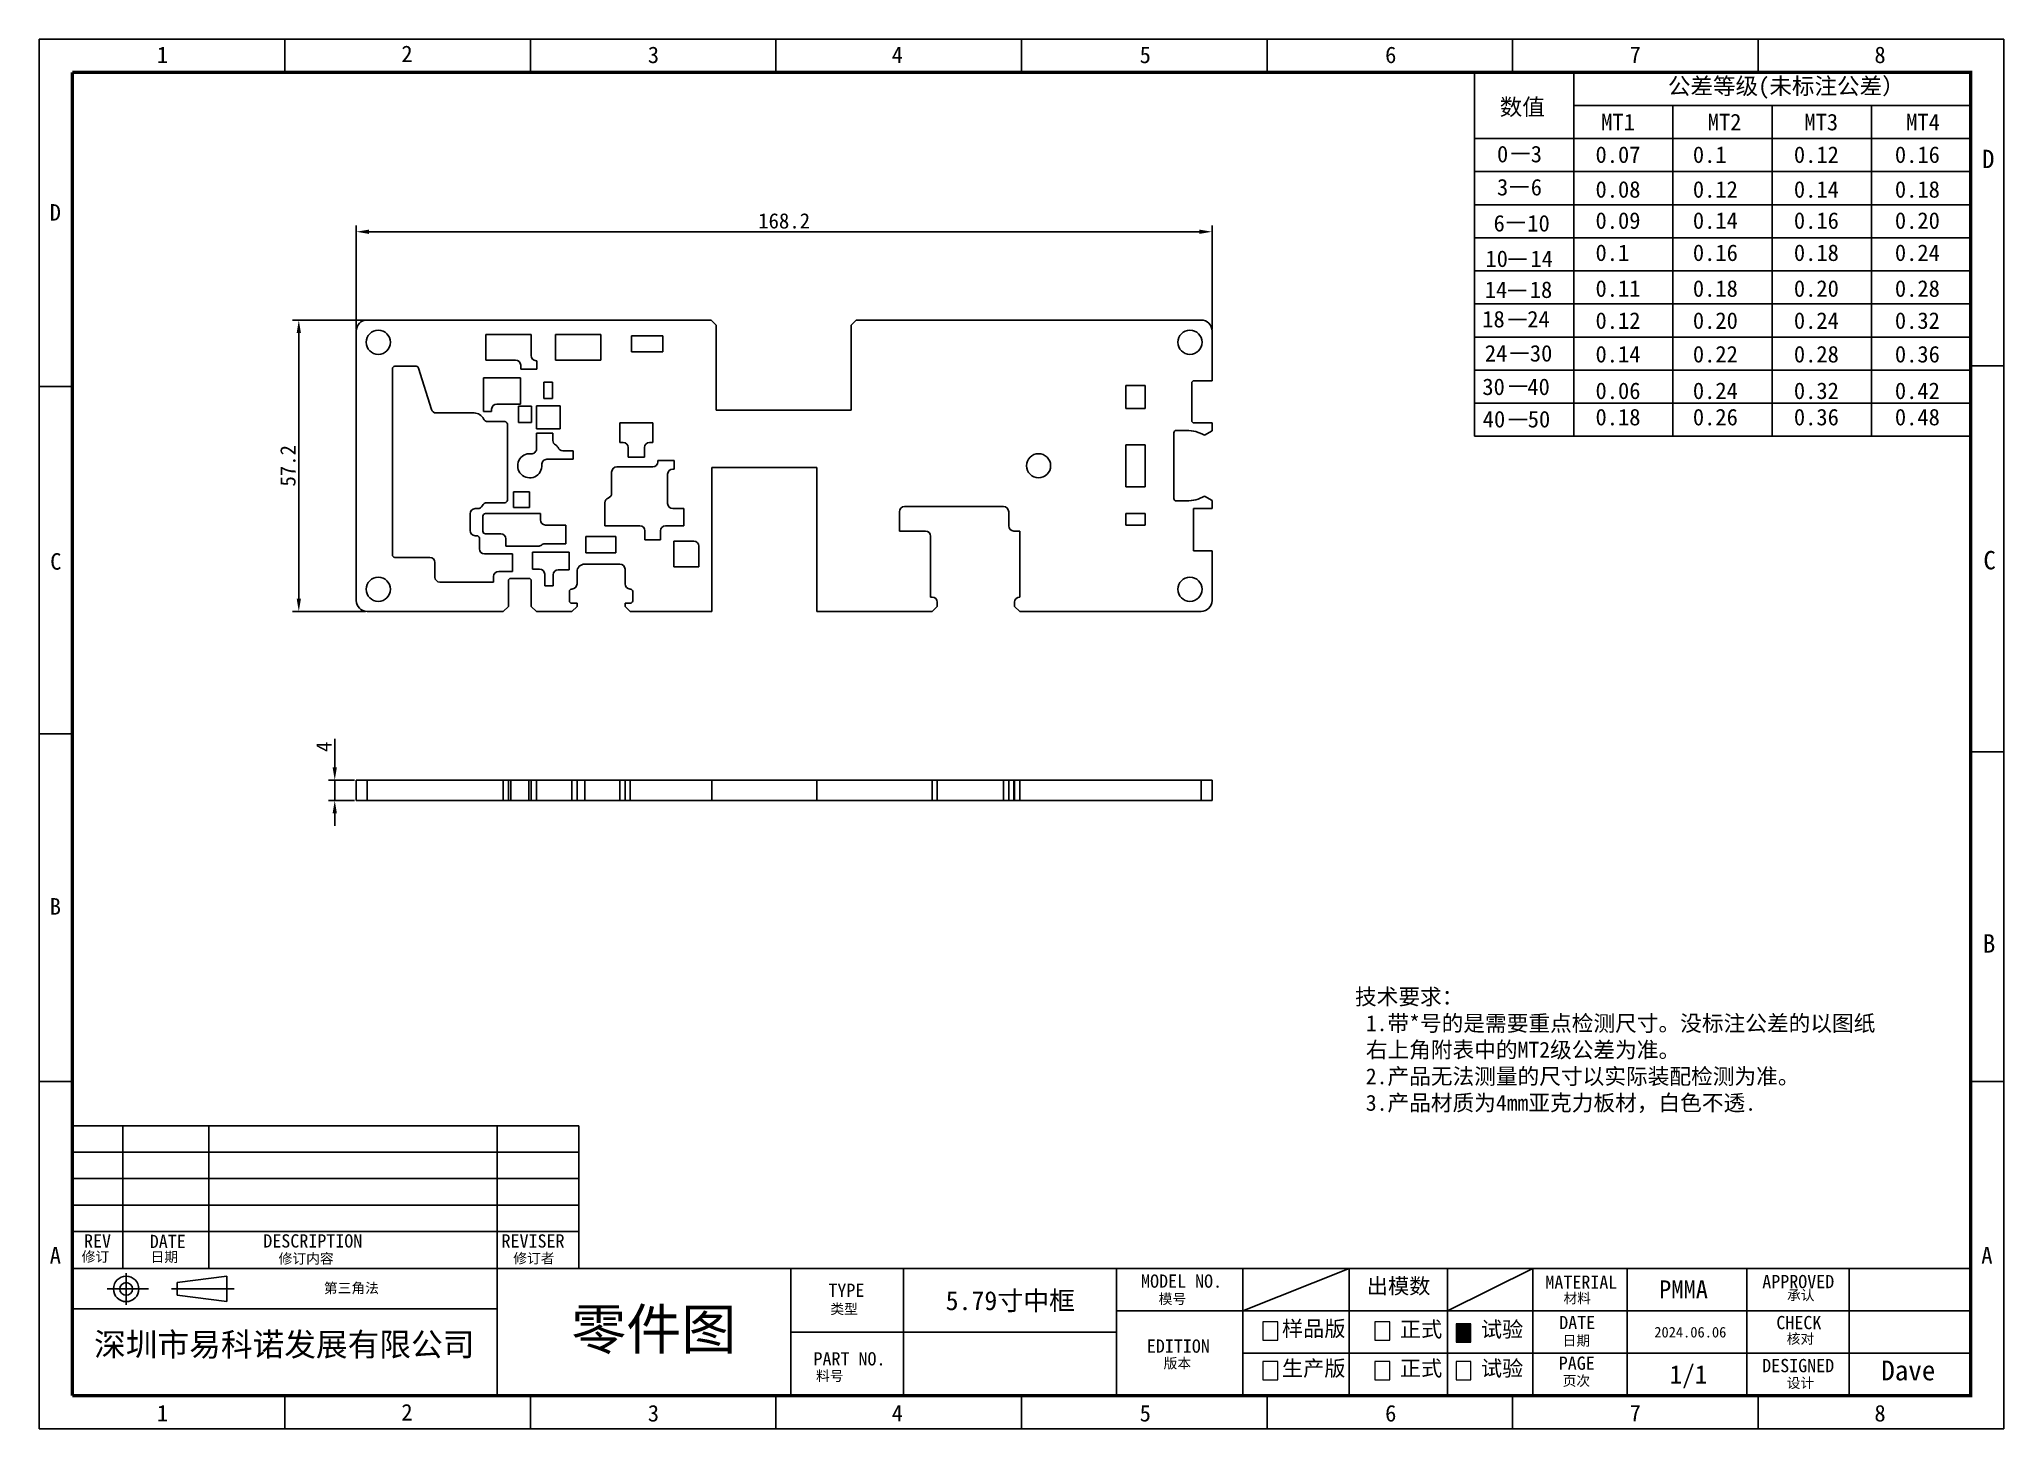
# Model space of a CAD drawing. Header units: millimetres. Extents: x 16785 to 17171, y 29514 to 29787.
import ezdxf
from ezdxf.enums import TextEntityAlignment as Align

# ---------------------------------------------------------------- set-up
doc = ezdxf.new("R2010")
doc.units = ezdxf.units.MM
doc.header["$PDMODE"] = 2
doc.layers.add('dim', color=3, linetype='Continuous')
doc.layers.add('title bar', color=7, linetype='Continuous')
doc.styles.get("Standard").update_dxf_attribs({"font": ''})
doc.styles.add('style3', font='')
doc.styles.add('宝明', font='')
doc.styles.get('Standard').set_extended_font_data('SimSun')
doc.styles.get('style3').set_extended_font_data('SimSun')
doc.styles.get('宝明').set_extended_font_data('SimHei')
doc.dimstyles.new('ISO-25', dxfattribs={"dimtxt": 3, "dimasz": 2.5, "dimexe": 1.25, "dimexo": 0.3, "dimtad": 1, "dimdsep": 46, "dimtxsty": 'Standard', "dimcen": 2.5, "dimclrd": 5, "dimclre": 5, "dimadec": 0, "dimazin": 0, "dimtfac": 1, "dimtmove": 0, "dimatfit": 3, "dimfxl": 1, "dimarcsym": 0})

# ---------------------------------------------------------------- blocks, each defined once
blk = doc.blocks.new('*D9')
at = {"color": 5, "lineweight": -2}
for p, q in [((16846.98, 29729.56), (16846.98, 29750.02)), ((17015.2, 29729.56), (17015.2, 29750.02)), ((16849.48, 29748.77), (17012.7, 29748.77))]:
    blk.add_line(p, q, dxfattribs=at)
at = {"color": 5}
for points in [[(16849.48, 29749.19), (16849.48, 29748.35), (16846.98, 29748.77)], [(17012.7, 29749.19), (17012.7, 29748.35), (17015.2, 29748.77)]]:
    blk.add_solid(points, dxfattribs=at)
at = {"layer": 'Defpoints', "color": 0}
for p in [(17015.2, 29748.77), (16846.98, 29729.26), (17015.2, 29729.26)]:
    blk.add_point(p, dxfattribs=at)
at = {"color": 0, "insert": (16931.09, 29750.89), "char_height": 3, "attachment_point": 5}
blk.add_mtext('168.2', dxfattribs=at)
blk = doc.blocks.new('*D10')
at = {"color": 5, "lineweight": -2}
for p, q in [((16848.83, 29731.41), (16834.45, 29731.41)), ((16835.7, 29728.91), (16835.7, 29676.67)), ((16848.83, 29674.17), (16834.45, 29674.17))]:
    blk.add_line(p, q, dxfattribs=at)
at = {"color": 5}
for points in [[(16835.29, 29728.91), (16836.12, 29728.91), (16835.7, 29731.41)], [(16835.29, 29676.67), (16836.12, 29676.67), (16835.7, 29674.17)]]:
    blk.add_solid(points, dxfattribs=at)
at = {"layer": 'Defpoints', "color": 0}
for p in [(16849.13, 29731.41), (16835.7, 29674.17), (16849.13, 29674.17)]:
    blk.add_point(p, dxfattribs=at)
at = {"color": 0, "insert": (16833.58, 29702.79), "char_height": 3, "attachment_point": 5, "rotation": 90}
blk.add_mtext('57.2', dxfattribs=at)
blk = doc.blocks.new('*D11')
at = {"color": 5, "lineweight": -2}
for p, q in [((16842.77, 29643.52), (16842.77, 29649.11)), ((16846.68, 29641.02), (16841.52, 29641.02)), ((16842.77, 29637.02), (16842.77, 29641.02)), ((16846.68, 29637.02), (16841.52, 29637.02)), ((16842.77, 29634.52), (16842.77, 29632.02))]:
    blk.add_line(p, q, dxfattribs=at)
at = {"color": 5}
for points in [[(16842.35, 29643.52), (16843.19, 29643.52), (16842.77, 29641.02)], [(16842.35, 29634.52), (16843.19, 29634.52), (16842.77, 29637.02)]]:
    blk.add_solid(points, dxfattribs=at)
at = {"layer": 'Defpoints', "color": 0}
for p in [(16842.77, 29641.02), (16846.98, 29641.02), (16846.98, 29637.02)]:
    blk.add_point(p, dxfattribs=at)
at = {"color": 0, "insert": (16840.64, 29647.57), "char_height": 3, "attachment_point": 5, "rotation": 90}
blk.add_mtext('4', dxfattribs=at)

msp = doc.modelspace()

# ---------------------------------------------------------------- hatches: boundary and pattern name
msp.add_hatch(color=256).paths.add_polyline_path([(17063.154, 29530.573), (17066.062, 29530.573), (17066.062, 29534.177), (17063.154, 29534.177)])

# ---------------------------------------------------------------- linework, layer by layer
for p, q in [((17066.794, 29708.587), (17066.794, 29780.087)), ((17086.294, 29708.587), (17086.294, 29780.087)), ((17164.294, 29773.587), (17086.294, 29773.587)), ((17105.794, 29708.587), (17105.794, 29773.587)), ((17125.294, 29708.587), (17125.294, 29773.587)), ((17144.794, 29708.587), (17144.794, 29773.587)), ((17164.294, 29767.087), (17066.794, 29767.087)), ((17164.294, 29760.587), (17066.794, 29760.587)), ((17074.076, 29764.121), (17077.622, 29764.121)), ((17073.82, 29757.616), (17077.366, 29757.616)), ((17164.294, 29754.087), (17066.794, 29754.087)), ((17073.115, 29750.606), (17076.661, 29750.606)), ((17164.294, 29747.587), (17066.794, 29747.587)), ((17073.435, 29743.356), (17076.98, 29743.356)), ((17164.294, 29741.087), (17066.794, 29741.087)), ((17164.294, 29734.587), (17066.794, 29734.587)), ((17073.373, 29737.2), (17076.919, 29737.2)), ((17073.435, 29731.555), (17076.98, 29731.555)), ((17164.294, 29728.087), (17066.794, 29728.087)), ((17073.839, 29724.941), (17077.385, 29724.941)), ((17164.294, 29721.587), (17066.794, 29721.587)), ((17073.584, 29718.413), (17077.129, 29718.413)), ((17164.294, 29715.087), (17066.794, 29715.087)), ((17073.559, 29711.904), (17077.105, 29711.904)), ((17164.294, 29708.587), (17066.794, 29708.587))]:
    msp.add_line(p, q)
at = {"color": 7, "linetype": 'Continuous'}
for p, q in [((16849.127, 29731.412), (16916.748, 29731.412)), ((16917.748, 29730.412), (16916.748, 29731.412)), ((16917.748, 29730.412), (16917.748, 29713.712)), ((16945.268, 29731.412), (16944.268, 29730.412)), ((16944.268, 29730.412), (16944.268, 29713.712)), ((16945.268, 29731.412), (17013.05, 29731.412)), ((16846.977, 29676.322), (16846.977, 29729.262)), ((16872.458, 29723.57), (16872.458, 29728.57)), ((16872.458, 29728.57), (16881.358, 29728.57)), ((16881.358, 29728.57), (16881.358, 29724.437)), ((16886.158, 29723.57), (16886.158, 29728.57)), ((16886.158, 29728.57), (16895.058, 29728.57)), ((16895.058, 29728.57), (16895.058, 29723.57)), ((16901.091, 29725.197), (16901.091, 29728.347)), ((16901.091, 29728.347), (16907.225, 29728.347)), ((16907.225, 29728.347), (16907.225, 29725.197)), ((17015.2, 29729.262), (17015.2, 29719.512)), ((16854.098, 29685.292), (16854.098, 29721.838)), ((16854.598, 29722.338), (16858.778, 29722.338)), ((16859.255, 29721.985), (16861.751, 29713.878)), ((16878.311, 29723.57), (16872.458, 29723.57)), ((16879.311, 29721.767), (16879.311, 29722.57)), ((16882.358, 29723.437), (16882.505, 29723.437)), ((16882.505, 29723.437), (16882.505, 29721.767)), ((16895.058, 29723.57), (16886.158, 29723.57)), ((16907.225, 29725.197), (16901.091, 29725.197)), ((16872.003, 29713.485), (16872.003, 29720.072)), ((16872.003, 29720.072), (16879.268, 29720.072)), ((16879.268, 29720.072), (16879.268, 29714.912)), ((16882.505, 29721.767), (16879.311, 29721.767)), ((16883.893, 29715.995), (16883.893, 29719.189)), ((16883.893, 29719.189), (16885.563, 29719.189)), ((16885.563, 29719.189), (16885.563, 29715.995)), ((16998.261, 29718.577), (17002.055, 29718.577)), ((16998.261, 29714.049), (16998.261, 29718.577)), ((17002.055, 29718.577), (17002.055, 29714.049)), ((17011.2, 29711.712), (17011.2, 29719.012)), ((17011.7, 29719.512), (17015.2, 29719.512)), ((16879.268, 29714.912), (16874.603, 29714.912)), ((16878.858, 29711.292), (16878.858, 29714.492)), ((16878.858, 29714.492), (16881.458, 29714.492)), ((16881.458, 29714.492), (16881.458, 29711.292)), ((16882.448, 29710.027), (16882.448, 29714.577)), ((16882.448, 29714.577), (16887.048, 29714.577)), ((16885.563, 29715.995), (16883.893, 29715.995)), ((16887.048, 29714.577), (16887.048, 29710.027)), ((16862.707, 29713.172), (16870.178, 29713.172)), ((16873.603, 29713.485), (16872.003, 29713.485)), ((16872.888, 29711.459), (16876.203, 29711.459)), ((16873.603, 29713.912), (16873.603, 29713.485)), ((16876.703, 29710.959), (16876.703, 29696.037)), ((16881.458, 29711.292), (16878.858, 29711.292)), ((16898.82, 29707.355), (16898.82, 29711.23)), ((16898.82, 29711.23), (16905.306, 29711.23)), ((16905.306, 29711.23), (16905.306, 29707.355)), ((16944.268, 29713.712), (16917.748, 29713.712)), ((17002.055, 29714.049), (16998.261, 29714.049)), ((17015.2, 29711.212), (17011.7, 29711.212)), ((17015.2, 29711.212), (17015.2, 29709.652)), ((16882.441, 29706.15), (16882.441, 29709.207)), ((16882.441, 29709.207), (16885.635, 29709.207)), ((16887.048, 29710.027), (16882.448, 29710.027)), ((16885.635, 29709.207), (16885.635, 29707.776)), ((16899.441, 29707.355), (16898.82, 29707.355)), ((16905.306, 29707.355), (16904.635, 29707.355)), ((16998.241, 29706.897), (17002.035, 29706.897)), ((16998.241, 29698.647), (16998.241, 29706.897)), ((17002.035, 29706.897), (17002.035, 29698.647)), ((17007.7, 29696.385), (17007.7, 29709.235)), ((17008.2, 29709.735), (17010.2, 29709.735)), ((17013.695, 29708.789), (17015.2, 29709.652)), ((16889.605, 29704.067), (16884.462, 29704.067)), ((16887.588, 29705.737), (16889.605, 29705.737)), ((16889.605, 29705.737), (16889.605, 29704.067)), ((16898.188, 29702.567), (16905.261, 29702.567)), ((16900.441, 29704.467), (16900.441, 29706.355)), ((16903.635, 29704.467), (16900.441, 29704.467)), ((16903.635, 29706.355), (16903.635, 29704.467)), ((16906.261, 29703.567), (16906.261, 29703.817)), ((16906.261, 29703.817), (16909.455, 29703.817)), ((16909.455, 29703.817), (16909.455, 29702.147)), ((16897.188, 29697.398), (16897.188, 29701.567)), ((16908.188, 29701.147), (16908.188, 29695.382)), ((16909.455, 29702.147), (16909.188, 29702.147)), ((16916.898, 29674.172), (16916.898, 29702.472)), ((16916.898, 29702.472), (16937.498, 29702.472)), ((16937.498, 29674.172), (16937.498, 29702.472)), ((16876.203, 29695.537), (16872.705, 29695.537)), ((16877.871, 29694.577), (16877.871, 29697.687)), ((16877.871, 29697.687), (16881.055, 29697.687)), ((16881.055, 29697.687), (16881.055, 29694.577)), ((16895.841, 29691.012), (16895.841, 29695.507)), ((17002.035, 29698.647), (16998.241, 29698.647)), ((17010.2, 29695.885), (17008.2, 29695.885)), ((17015.2, 29695.969), (17013.695, 29696.832)), ((17015.2, 29695.969), (17015.2, 29694.372)), ((16869.38, 29693.372), (16869.38, 29690.047)), ((16870.888, 29694.372), (16870.38, 29694.372)), ((16871.88, 29689.922), (16871.88, 29692.882)), ((16872.38, 29693.382), (16883.188, 29693.382)), ((16881.055, 29694.577), (16877.871, 29694.577)), ((16883.188, 29693.382), (16883.188, 29692.143)), ((16884.188, 29691.143), (16888.203, 29691.143)), ((16888.203, 29691.143), (16888.203, 29687.441)), ((16902.713, 29691.012), (16895.841, 29691.012)), ((16911.383, 29690.982), (16907.793, 29690.982)), ((16909.188, 29694.382), (16911.383, 29694.382)), ((16911.383, 29694.382), (16911.383, 29690.982)), ((16953.743, 29689.972), (16953.743, 29693.769)), ((16954.743, 29694.769), (16974.233, 29694.769)), ((16975.233, 29693.769), (16975.233, 29690.972)), ((16998.231, 29693.417), (17002.025, 29693.417)), ((16998.231, 29691.147), (16998.231, 29693.417)), ((17002.025, 29691.147), (16998.231, 29691.147)), ((17002.025, 29693.417), (17002.025, 29691.147)), ((17015.2, 29694.372), (17011.55, 29694.372)), ((17011.55, 29686.072), (17011.55, 29694.372)), ((16870.38, 29689.047), (16870.685, 29689.047)), ((16871.185, 29688.547), (16871.185, 29686.466)), ((16875.388, 29689.422), (16872.38, 29689.422)), ((16876.388, 29686.982), (16876.388, 29688.422)), ((16888.203, 29687.441), (16884.029, 29687.441)), ((16892.113, 29685.695), (16892.113, 29688.889)), ((16892.113, 29688.889), (16898.013, 29688.889)), ((16898.013, 29688.889), (16898.013, 29685.695)), ((16903.713, 29688.235), (16903.713, 29690.012)), ((16906.793, 29688.235), (16903.713, 29688.235)), ((16906.793, 29689.982), (16906.793, 29688.235)), ((16909.427, 29682.957), (16909.427, 29687.971)), ((16909.427, 29687.971), (16913.353, 29687.971)), ((16958.888, 29689.972), (16953.743, 29689.972)), ((16959.888, 29676.972), (16959.888, 29688.972)), ((16976.233, 29689.972), (16977.388, 29689.972)), ((16977.388, 29689.972), (16977.388, 29676.972)), ((16861.448, 29684.792), (16854.598, 29684.792)), ((16862.448, 29680.932), (16862.448, 29683.792)), ((16872.185, 29685.466), (16877.723, 29685.466)), ((16882.754, 29686.982), (16876.388, 29686.982)), ((16877.723, 29685.466), (16877.723, 29682.018)), ((16881.628, 29682.485), (16881.628, 29685.802)), ((16881.628, 29685.802), (16888.833, 29685.802)), ((16888.833, 29685.802), (16888.833, 29682.358)), ((16891.888, 29683.472), (16898.828, 29683.472)), ((16898.013, 29685.695), (16892.113, 29685.695)), ((16914.353, 29686.971), (16914.353, 29682.957)), ((17015.2, 29686.072), (17011.55, 29686.072)), ((17015.2, 29686.072), (17015.2, 29676.322)), ((16873.988, 29679.932), (16863.448, 29679.932)), ((16873.988, 29681.018), (16873.988, 29679.932)), ((16877.723, 29682.018), (16874.988, 29682.018)), ((16876.888, 29675.172), (16876.888, 29680.172)), ((16877.388, 29680.672), (16880.888, 29680.672)), ((16881.388, 29675.172), (16881.388, 29680.172)), ((16883.033, 29682.485), (16881.628, 29682.485)), ((16884.033, 29679.195), (16884.033, 29681.485)), ((16885.703, 29681.358), (16885.703, 29679.195)), ((16888.833, 29682.358), (16886.703, 29682.358)), ((16890.388, 29679.572), (16890.388, 29681.972)), ((16899.828, 29682.472), (16899.828, 29679.572)), ((16914.353, 29682.957), (16909.427, 29682.957)), ((16885.703, 29679.195), (16884.033, 29679.195)), ((16888.888, 29676.272), (16888.888, 29678.072)), ((16890.388, 29675.772), (16889.388, 29675.772)), ((16890.388, 29675.172), (16890.388, 29675.772)), ((16899.828, 29675.172), (16899.828, 29675.772)), ((16900.828, 29675.772), (16899.828, 29675.772)), ((16901.328, 29678.072), (16901.328, 29676.272)), ((16960.188, 29676.972), (16959.888, 29676.972)), ((16961.188, 29675.172), (16961.188, 29675.972)), ((16976.388, 29675.172), (16976.388, 29675.972)), ((16875.888, 29674.172), (16849.127, 29674.172)), ((16875.888, 29674.172), (16876.888, 29675.172)), ((16881.388, 29675.172), (16882.388, 29674.172)), ((16889.388, 29674.172), (16882.388, 29674.172)), ((16889.388, 29674.172), (16890.388, 29675.172)), ((16899.828, 29675.172), (16900.828, 29674.172)), ((16916.898, 29674.172), (16900.828, 29674.172)), ((16960.188, 29674.172), (16937.498, 29674.172)), ((16960.188, 29674.172), (16961.188, 29675.172)), ((16976.388, 29675.172), (16977.388, 29674.172)), ((17013.05, 29674.172), (16977.388, 29674.172)), ((16846.977, 29641.019), (16846.977, 29637.019)), ((16846.977, 29641.019), (17015.2, 29641.019)), ((16875.888, 29637.019), (16875.888, 29641.019)), ((16876.888, 29637.019), (16876.888, 29641.019)), ((16881.388, 29641.019), (16881.388, 29637.019)), ((16882.388, 29641.019), (16882.388, 29637.019)), ((16889.388, 29637.019), (16889.388, 29641.019)), ((16890.388, 29637.019), (16890.388, 29641.019)), ((16899.828, 29641.019), (16899.828, 29637.019)), ((16900.828, 29641.019), (16900.828, 29637.019)), ((16916.898, 29641.019), (16916.898, 29637.019)), ((16937.498, 29641.019), (16937.498, 29637.019)), ((16960.188, 29637.019), (16960.188, 29641.019)), ((16961.188, 29637.019), (16961.188, 29641.019)), ((16975.233, 29641.019), (16975.233, 29637.019)), ((16976.388, 29641.019), (16976.388, 29637.019)), ((16977.388, 29641.019), (16977.388, 29637.019)), ((17015.2, 29641.019), (17015.2, 29637.019)), ((16846.977, 29637.019), (17015.2, 29637.019))]:
    msp.add_line(p, q, dxfattribs=at)
at = {"color": 9, "linetype": 'Continuous'}
for p, q in [((16849.127, 29641.019), (16849.127, 29637.019)), ((16877.388, 29637.019), (16877.388, 29641.019)), ((16880.888, 29637.019), (16880.888, 29641.019)), ((16891.888, 29637.019), (16891.888, 29641.019)), ((16898.828, 29637.019), (16898.828, 29641.019)), ((16974.233, 29637.019), (16974.233, 29641.019)), ((16976.233, 29641.019), (16976.233, 29637.019)), ((17013.05, 29641.019), (17013.05, 29637.019))]:
    msp.add_line(p, q, dxfattribs=at)
at = {"color": 1}
for p, q in [((17021.246, 29536.728), (17042.143, 29545.048)), ((17061.466, 29536.728), (17078.247, 29545.048))]:
    msp.add_line(p, q, dxfattribs=at)
at = {"color": 7}
for p, q in [((17042.143, 29536.728), (17042.143, 29545.048)), ((17042.143, 29536.728), (17042.143, 29520.088)), ((17061.466, 29536.728), (17061.466, 29520.088)), ((17078.247, 29528.408), (17021.246, 29528.408))]:
    msp.add_line(p, q, dxfattribs=at)
at = {"color": 7, "linetype": 'Continuous'}
for centre in [(16851.327, 29727.062), (17010.848, 29727.062), (16981.098, 29702.792), (16851.327, 29678.522), (17010.848, 29678.522)]:
    msp.add_circle(centre, 2.375, dxfattribs=at)
for centre, radius, start, end in [((16849.127, 29729.262), 2.15, 90, 180), ((17013.05, 29729.262), 2.15, 0, 90), ((16854.598, 29721.838), 0.5, 90, 180), ((16858.778, 29721.838), 0.5, 17.11024, 90), ((16878.311, 29722.57), 1, 0, 90), ((16882.358, 29724.437), 1, 180, 270), ((17011.7, 29719.012), 0.5, 90, 180), ((16874.603, 29713.912), 1, 90, 180), ((16862.707, 29714.172), 1, 197.11024, 270), ((16870.178, 29711.172), 2, 25.40411, 90), ((16872.888, 29712.459), 1, 205.40411, 270), ((16876.203, 29710.959), 0.5, 0, 90), ((17011.7, 29711.712), 0.5, 180, 270), ((16886.635, 29707.776), 1, 180, 243.18768), ((16885.733, 29705.991), 1, 21.90259, 63.18768), ((16899.441, 29706.355), 1, 0, 90), ((16904.635, 29706.355), 1, 90, 180), ((17008.2, 29709.235), 0.5, 90, 180), ((17010.2, 29702.81), 6.925, 59.68876, 90), ((16881.098, 29702.792), 2.375, 84.16698, 4.67373), ((16881.441, 29706.15), 1, 264.16698, 0), ((16884.462, 29703.067), 1, 90, 184.67373), ((16887.588, 29706.737), 1, 201.90259, 270), ((16898.188, 29701.567), 1, 90, 180), ((16905.261, 29703.567), 1, 270, 0), ((16909.188, 29701.147), 1, 90, 180), ((16870.888, 29695.372), 1, 270, 335.32315), ((16872.705, 29694.537), 1, 90, 155.32315), ((16876.203, 29696.037), 0.5, 270, 0), ((16896.841, 29695.507), 1, 109.05648, 180), ((16896.188, 29697.398), 1, 289.05648, 0), ((16909.188, 29695.382), 1, 180, 270), ((17008.2, 29696.385), 0.5, 180, 270), ((17010.2, 29702.81), 6.925, 270, 300.31124), ((16870.38, 29693.372), 1, 90, 180), ((16872.38, 29692.882), 0.5, 90, 180), ((16884.188, 29692.143), 1, 180, 270), ((16902.713, 29690.012), 1, 0, 90), ((16907.793, 29689.982), 1, 90, 180), ((16954.743, 29693.769), 1, 90, 180), ((16974.233, 29693.769), 1, 0, 90), ((16976.233, 29690.972), 1, 180, 270), ((16870.38, 29690.047), 1, 180, 270), ((16870.685, 29688.547), 0.5, 0, 90), ((16872.38, 29689.922), 0.5, 180, 270), ((16875.388, 29688.422), 1, 0, 90), ((16882.754, 29687.982), 1, 270, 309.60119), ((16884.029, 29686.441), 1, 90, 129.60119), ((16913.353, 29686.971), 1, 0, 90), ((16958.888, 29688.972), 1, 0, 90), ((16854.598, 29685.292), 0.5, 180, 270), ((16861.448, 29683.792), 1, 0, 90), ((16872.185, 29686.466), 1, 180, 270), ((16891.888, 29681.972), 1.5, 90, 180), ((16898.828, 29682.472), 1, 0, 90), ((16863.448, 29680.932), 1, 180, 270), ((16874.988, 29681.018), 1, 90, 180), ((16877.388, 29680.172), 0.5, 90, 180), ((16880.888, 29680.172), 0.5, 0, 90), ((16883.033, 29681.485), 1, 0, 90), ((16886.703, 29681.358), 1, 90, 180), ((16889.388, 29679.572), 1, 270, 0), ((16900.828, 29679.572), 1, 180, 270), ((16849.127, 29676.322), 2.15, 180, 270), ((16889.388, 29678.072), 0.5, 90, 180), ((16889.388, 29676.272), 0.5, 180, 270), ((16900.828, 29678.072), 0.5, 0, 90), ((16900.828, 29676.272), 0.5, 270, 0), ((16960.188, 29675.972), 1, 0, 90), ((16977.388, 29675.972), 1, 90, 180), ((17013.05, 29676.322), 2.15, 270, 0)]:
    msp.add_arc(centre, radius, start, end, dxfattribs=at)
at = {"layer": 'dim', "color": 0, "lineweight": 18}
for points in [[(17025.183, 29531.004), (17028.102, 29531.004), (17028.102, 29534.608), (17025.183, 29534.608)], [(17047.212, 29531.002), (17050.12, 29531.002), (17050.12, 29534.606), (17047.212, 29534.606)], [(17063.154, 29530.573), (17066.062, 29530.573), (17066.062, 29534.177), (17063.154, 29534.177)], [(17025.183, 29523.213), (17028.102, 29523.213), (17028.102, 29526.817), (17025.183, 29526.817)], [(17047.212, 29523.213), (17050.12, 29523.213), (17050.12, 29526.817), (17047.212, 29526.817)], [(17063.154, 29523.196), (17066.062, 29523.196), (17066.062, 29526.8), (17063.154, 29526.8)]]:
    msp.add_lwpolyline(points, close=True, dxfattribs=at)
at = {"layer": 'title bar', "color": 0}
for p, q in [((16784.696, 29513.588), (16784.696, 29786.587)), ((16784.696, 29786.587), (17170.794, 29786.587)), ((16832.958, 29786.587), (16832.958, 29780.087)), ((16881.221, 29786.587), (16881.221, 29780.087)), ((16929.483, 29786.587), (16929.483, 29780.087)), ((16977.745, 29786.587), (16977.745, 29780.087)), ((17026.007, 29786.587), (17026.007, 29780.087)), ((17074.27, 29786.587), (17074.27, 29780.087)), ((17122.532, 29786.587), (17122.532, 29780.087)), ((17170.794, 29786.587), (17170.794, 29513.588)), ((16791.196, 29780.087), (17164.294, 29780.087)), ((17164.294, 29780.087), (17164.294, 29520.088)), ((17164.373, 29722.398), (17170.794, 29722.398)), ((16784.696, 29718.337), (16791.196, 29718.337)), ((16784.696, 29650.088), (16791.196, 29650.088)), ((17164.373, 29646.565), (17170.794, 29646.565)), ((16784.696, 29581.838), (16791.196, 29581.838)), ((17164.294, 29581.838), (17170.794, 29581.838)), ((16791.196, 29573.124), (16890.711, 29573.124)), ((16801.097, 29573.124), (16801.097, 29545.048)), ((16817.997, 29573.124), (16817.997, 29545.048)), ((16874.684, 29573.124), (16874.684, 29545.048)), ((16890.711, 29573.124), (16890.711, 29545.048)), ((16791.196, 29567.924), (16890.711, 29567.924)), ((16791.196, 29567.924), (16890.711, 29567.924)), ((16791.196, 29562.724), (16890.711, 29562.724)), ((16791.196, 29557.524), (16890.711, 29557.524)), ((16791.196, 29552.324), (16890.711, 29552.324)), ((16791.196, 29545.048), (17164.294, 29545.048)), ((16874.684, 29545.048), (16874.684, 29520.088)), ((16932.431, 29545.048), (16932.431, 29520.088)), ((16954.531, 29545.048), (16954.531, 29520.088)), ((16996.391, 29545.048), (16996.391, 29520.088)), ((17021.246, 29545.048), (17021.246, 29520.088)), ((17061.466, 29536.728), (17061.466, 29545.048)), ((17078.247, 29545.048), (17078.247, 29520.088)), ((17096.775, 29545.048), (17096.775, 29520.088)), ((17120.308, 29545.048), (17120.308, 29520.088)), ((17140.389, 29545.048), (17140.389, 29520.088)), ((16798.032, 29541.051), (16806.177, 29541.051)), ((16801.77, 29544.177), (16801.77, 29537.924)), ((16810.671, 29541.051), (16822.985, 29541.051)), ((16811.771, 29542.299), (16821.556, 29543.547)), ((16811.771, 29542.299), (16811.771, 29539.803)), ((16821.556, 29543.547), (16821.556, 29538.555)), ((16874.684, 29537.165), (16791.196, 29537.165)), ((16811.771, 29539.803), (16821.556, 29538.555)), ((17164.294, 29536.728), (16996.391, 29536.728)), ((16996.391, 29532.568), (16932.431, 29532.568)), ((17164.294, 29528.408), (17078.247, 29528.408)), ((16832.958, 29520.088), (16832.958, 29513.588)), ((16881.221, 29520.088), (16881.221, 29513.588)), ((16929.483, 29520.088), (16929.483, 29513.588)), ((16977.745, 29520.088), (16977.745, 29513.588)), ((17164.294, 29520.088), (17024.963, 29520.088)), ((17026.007, 29520.088), (17026.007, 29513.588)), ((17074.27, 29520.088), (17074.27, 29513.588)), ((17122.532, 29520.088), (17122.532, 29513.588)), ((17170.794, 29513.588), (16784.696, 29513.588))]:
    msp.add_line(p, q, dxfattribs=at)
at = {"layer": 'title bar', "color": 0, "const_width": 0.65}
for points in [[(16791.196, 29780.087), (16791.196, 29520.088)], [(16791.196, 29520.088), (17164.294, 29520.088), (17164.294, 29780.087), (16791.196, 29780.087)]]:
    msp.add_lwpolyline(points, dxfattribs=at)
at = {"layer": 'title bar', "color": 0}
for radius in [2.496, 1.248]:
    msp.add_circle((16801.77, 29541.051), radius, dxfattribs=at)

# ---------------------------------------------------------------- texts
at = {"attachment_point": 1}
for s, insert, char_height, width in [('公差等级(未标注公差）', (17104.793, 29779.027), 3.25, 48.8695), ('数值', (17071.735, 29774.917), 3.25, 18.71649), ('MT1', (17091.681, 29771.946), 3.25, 19.5), ('MT2', (17112.613, 29771.946), 3.25, 19.5), ('MT3', (17131.611, 29771.946), 3.25, 19.5), ('MT4', (17151.619, 29771.946), 3.25, 19.5), ('0  3', (17071.201, 29765.662), 3.25, 12.47419), ('3  6', (17071.201, 29759.157), 3.25, 12.47419), ('6  10', (17070.526, 29752.071), 3.25, 19.30903), ('10  14', (17068.928, 29745.106), 3.25, 22.57715), ('14  18', (17068.795, 29739.018), 3.25, 20.29874), ('18  24', (17068.301, 29733.228), 3.25, 20.29874), ('24  30', (17068.813, 29726.519), 3.25, 20.29874), ('30  40', (17068.321, 29719.94), 3.25, 20.29874), ('40  50', (17068.401, 29713.574), 3.25, 20.29874), ('技术要求：\\P 1.带*号的是需要重点检测尺寸。没标注公差的以图纸     右上角附表中的MT2级公差为准。\\P 2.产品无法测量的尺寸以实际装配检测为准。\\P 3.产品材质为4mm亚克力板材，白色不透.', (17043.292, 29600.026), 3.125, 108.54408)]:
    msp.add_mtext(s, dxfattribs=dict(at, insert=insert, char_height=char_height, width=width))
at = {"char_height": 3.25, "attachment_point": 1}
for s, insert in [('0.07', (17090.563, 29765.551)), ('0.1', (17109.7, 29765.551)), ('0.12', (17129.552, 29765.551)), ('0.16', (17149.404, 29765.551)), ('0.08', (17090.563, 29758.721)), ('0.12', (17109.7, 29758.721)), ('0.14', (17129.552, 29758.721)), ('0.18', (17149.404, 29758.721)), ('0.09', (17090.563, 29752.603)), ('0.14', (17109.7, 29752.603)), ('0.16', (17129.552, 29752.603)), ('0.20', (17149.404, 29752.603)), ('0.1', (17090.563, 29746.282)), ('0.16', (17109.7, 29746.282)), ('0.18', (17129.552, 29746.282)), ('0.24', (17149.404, 29746.282)), ('0.11', (17090.563, 29739.247)), ('0.18', (17109.7, 29739.247)), ('0.20', (17129.552, 29739.247)), ('0.28', (17149.404, 29739.247)), ('0.12', (17090.563, 29732.947)), ('0.20', (17109.7, 29732.947)), ('0.24', (17129.552, 29732.947)), ('0.32', (17149.404, 29732.947)), ('0.14', (17090.563, 29726.342)), ('0.22', (17109.7, 29726.342)), ('0.28', (17129.552, 29726.342)), ('0.36', (17149.404, 29726.342)), ('0.06', (17090.563, 29719.155)), ('0.24', (17109.7, 29719.155)), ('0.32', (17129.552, 29719.155)), ('0.42', (17149.404, 29719.155)), ('0.18', (17090.563, 29713.981)), ('0.26', (17109.7, 29713.981)), ('0.36', (17129.552, 29713.981)), ('0.48', (17149.404, 29713.981))]:
    msp.add_mtext(s, dxfattribs=dict(at, insert=insert))
at = {"insert": (16962.837, 29540.617), "char_height": 3.7298, "attachment_point": 1, "style": 'style3'}
msp.add_mtext('5.79寸中框', dxfattribs=at)
at = {"color": 1, "attachment_point": 1, "style": 'style3'}
for s, width, insert, char_height in [('PMMA', 20.73693, (17103.064, 29542.734), 3.528), ('2024.06.06', 19.05171, (17102.115, 29533.595), 2.0819)]:
    msp.add_mtext_dynamic_manual_height_columns(s, width=width, gutter_width=3.088, heights=[0], dxfattribs=dict(at, insert=insert, char_height=char_height))
at = {"color": 1, "insert": (17146.736, 29526.987), "char_height": 3.8998, "attachment_point": 1, "style": 'style3'}
msp.add_mtext('Dave', dxfattribs=at)
at = {"layer": 'title bar', "color": 0, "style": '宝明'}
for s, height, p in [('1', 3.25, (16807.806, 29781.909)), ('2', 3.25, (16855.861, 29782.101)), ('3', 3.25, (16904.301, 29781.909)), ('4', 3.25, (16952.239, 29781.909)), ('5', 3.25, (17000.968, 29781.909)), ('6', 3.25, (17049.216, 29781.909)), ('7', 3.25, (17097.27, 29781.909)), ('8', 3.25, (17145.382, 29781.909)), ('D', 3.611, (17166.52, 29761.275)), ('D', 3.25, (16786.746, 29750.954)), ('C', 3.25, (16786.838, 29682.373)), ('C', 3.611, (17166.798, 29682.437)), ('B', 3.25, (16786.746, 29614.589)), ('B', 3.611, (17166.696, 29607.123)), ('A', 3.25, (16786.746, 29546.034)), ('REV', 2.6, (16793.487, 29549.178)), ('DATE', 2.6, (16806.407, 29549.085)), ('DESCRIPTION', 2.59999, (16828.727, 29549.185)), ('REVISER', 2.6, (16875.55, 29549.177)), ('A', 3.25, (17166.385, 29546.034)), ('1', 3.25, (16807.806, 29515.006)), ('2', 3.25, (16855.861, 29515.199)), ('3', 3.25, (16904.301, 29515.006)), ('4', 3.25, (16952.239, 29515.006)), ('5', 3.25, (17000.968, 29515.006)), ('6', 3.25, (17049.216, 29515.006)), ('7', 3.25, (17097.27, 29515.006)), ('8', 3.25, (17145.382, 29515.006))]:
    msp.add_text(s, height=height, dxfattribs=at).set_placement(p)
at = {"layer": 'title bar', "color": 0, "linetype": 'Continuous', "style": '宝明'}
for s, p in [('修订', (16793.03, 29546.404)), ('日期', (16806.572, 29546.357)), ('修订内容', (16831.737, 29546.03)), ('修订者', (16877.858, 29546.075)), ('第三角法', (16840.627, 29540.231)), ('模号', (17004.712, 29538.089)), ('材料', (17084.27, 29538.237)), ('承认', (17128.189, 29538.836)), ('类型', (16940.17, 29536.121)), ('日期', (17084.095, 29529.915)), ('核对', (17128.14, 29530.278)), ('料号', (16937.363, 29522.977)), ('版本', (17005.674, 29525.443)), ('页次', (17084.104, 29522.005)), ('设计', (17128.14, 29521.588))]:
    msp.add_text(s, height=1.9821, dxfattribs=at).set_placement(p)
at = {"layer": 'title bar', "color": 0, "style": '宝明'}
for s, p in [('TYPE', (16943.318, 29540.788)), ('MODEL NO.', (17009.205, 29542.59)), ('PART NO.', (16943.939, 29527.319))]:
    msp.add_text(s, height=2.6, dxfattribs=at).set_placement(p, align=Align.MIDDLE)
for s, height, p in [('MATERIAL', 2.6, (17087.783, 29541.078)), ('APPROVED', 2.6, (17130.412, 29541.194)), ('DATE', 2.6, (17086.971, 29533.15)), ('CHECK', 2.6, (17130.528, 29533.14)), ('EDITION', 2.6, (17008.569, 29528.521)), ('PAGE', 2.6, (17086.876, 29525.164)), ('1/1', 3.64, (17108.832, 29522.424)), ('DESIGNED', 2.6, (17130.398, 29524.693))]:
    msp.add_text(s, height=height, dxfattribs=at).set_placement(p, align=Align.CENTER)
at = {"layer": 'title bar', "color": 7, "lineweight": 18, "insert": (17045.623, 29543.154), "char_height": 3.05134, "width": 16.54782, "attachment_point": 1, "style": '宝明'}
msp.add_mtext('{\\fSimSun|b0|i0|c134|p54;出模数}', dxfattribs=at)
at = {"layer": 'title bar', "color": 0, "attachment_point": 1, "style": '宝明'}
for s, insert, char_height, width in [('{\\fSimSun|b0|i0|c134|p54;零件图}', (16889.253, 29537.108), 7.92846, 130.90465), ('{\\fSimSun|b0|i0|c134|p54;深圳市易科诺发展有限公司}', (16795.467, 29532.429), 4.56679, 100.00021)]:
    msp.add_mtext(s, dxfattribs=dict(at, insert=insert, char_height=char_height, width=width))
at = {"layer": 'title bar', "color": 0, "lineweight": 18, "char_height": 3.05134, "width": 16.54782, "attachment_point": 1, "style": '宝明'}
for s, insert in [('{\\fSimSun|b0|i0|c134|p54;样品版}', (17028.941, 29534.781)), ('{\\fSimSun|b0|i0|c134|p54;正式}', (17052.117, 29534.651)), ('{\\fSimSun|b0|i0|c134|p54;试验}', (17068.035, 29534.634)), ('{\\fSimSun|b0|i0|c134|p54;生产版}', (17028.941, 29526.99)), ('{\\fSimSun|b0|i0|c134|p54;正式}', (17052.117, 29526.99)), ('{\\fSimSun|b0|i0|c134|p54;试验}', (17068.035, 29526.973))]:
    msp.add_mtext(s, dxfattribs=dict(at, insert=insert))

# ---------------------------------------------------------------- dimensions: what is measured, and where the dimension line sits
dim = msp.add_linear_dim(base=(17015.2, 29748.77), p1=(16846.977, 29729.262), p2=(17015.2, 29729.262), text='168.2', dimstyle='ISO-25')
dim.commit()
dim.dimension.update_dxf_attribs({"geometry": '*D9', "text_midpoint": (16931.088, 29750.895)})
dim = msp.add_linear_dim(base=(16835.702, 29674.172), p1=(16849.127, 29731.412), p2=(16849.127, 29674.172), angle=90, text='57.2', dimstyle='ISO-25')
dim.commit()
dim.dimension.update_dxf_attribs({"geometry": '*D10', "text_midpoint": (16833.577, 29702.792)})
dim = msp.add_linear_dim(base=(16842.769, 29641.019), p1=(16846.977, 29637.019), p2=(16846.977, 29641.019), angle=90, dimstyle='ISO-25')
dim.commit()
dim.dimension.update_dxf_attribs({"geometry": '*D11', "text_midpoint": (16842.769, 29647.566), "dimtype": 160})

doc.saveas('drawing.dxf')
